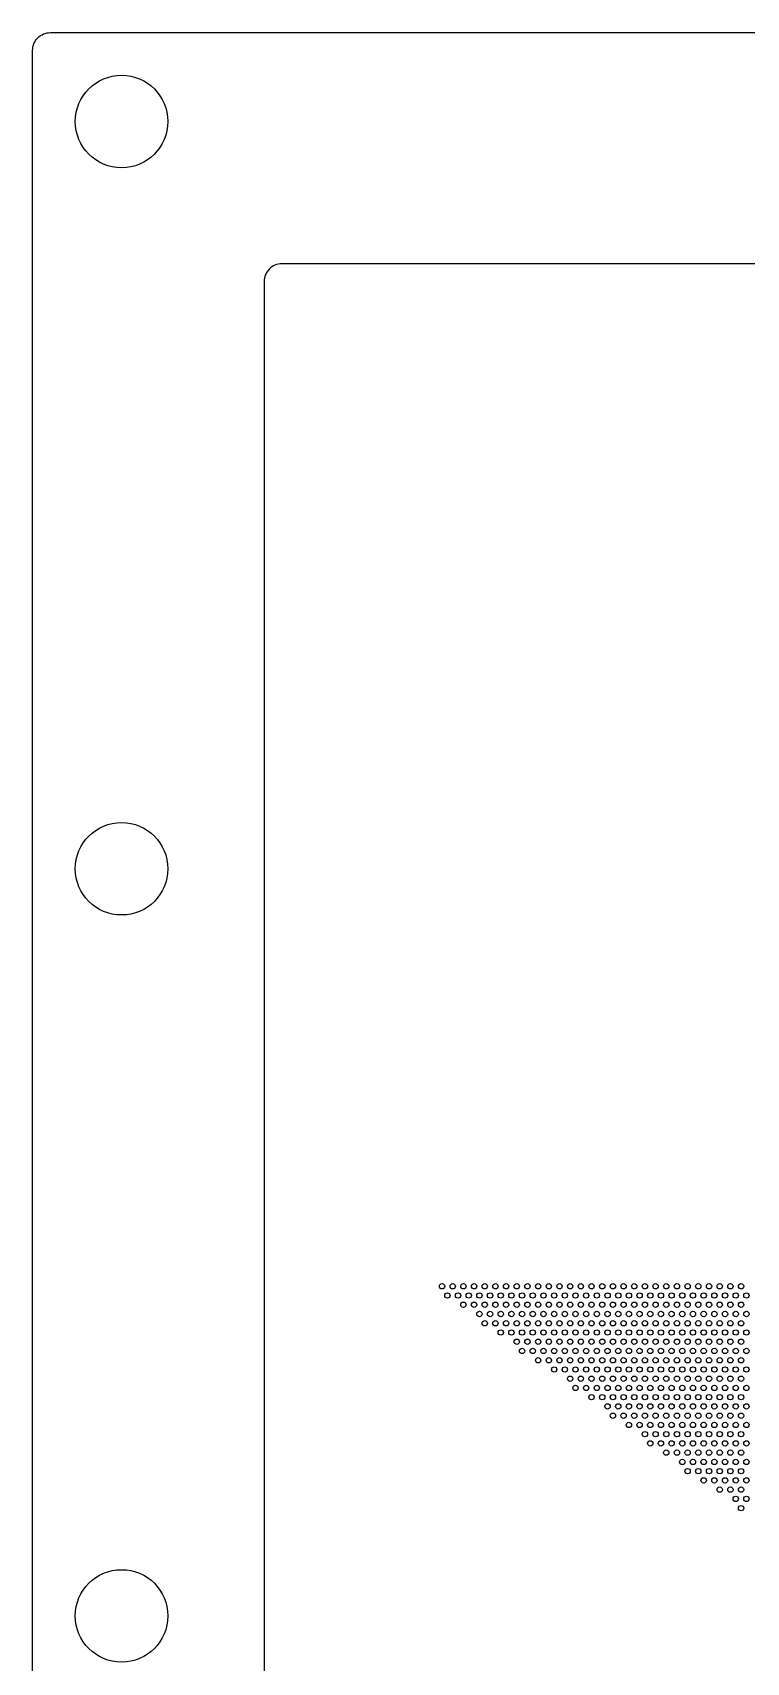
# Model space of a CAD drawing. Header units: millimetres. Extents: x -198 to 198, y 20 to 198.
# Drawn here: x -198 to -157.9, y 106.4 to 198 of the extents above; entities that cross this region are included whole.
import ezdxf

# ---------------------------------------------------------------- set-up
doc = ezdxf.new("R2010")
doc.units = ezdxf.units.MM
for name, color, linetype in [('BottomLayer', 7, 'Continuous'), ('MechanicalLayers1', 7, 'Continuous'), ('MechanicalLayers2', 7, 'Continuous')]:
    doc.layers.add(name, color=color, linetype=linetype)

msp = doc.modelspace()

# ---------------------------------------------------------------- linework, layer by layer
at = {"layer": 'BottomLayer'}
msp.add_lwpolyline([(-33, 96), (-33, 184, 0.414214), (-34, 185), (-184, 185, 0.414214), (-185, 184), (-185, 34, 0.414214), (-184, 33), (-34, 33, 0.414214), (-33, 34), (-33, 92, -0.414214), (-32, 93), (-25, 93, 1), (-25, 95), (-32, 95, -0.414214)], format="xyb", close=True, dxfattribs=at)
at = {"layer": 'MechanicalLayers1'}
msp.add_lwpolyline([(-21, 20), (-197, 20, -0.414214), (-198, 21), (-198, 197, -0.414214), (-197, 198), (-21, 198, -0.414214), (-20, 197), (-20, 21, -0.414214)], format="xyb", close=True, dxfattribs=at)
for centre in [(-193, 193), (-193, 151), (-193, 109)]:
    msp.add_circle(centre, 2.6, dxfattribs=at)
at = {"layer": 'MechanicalLayers2'}
for centre in [(-175, 127.531), (-174.4, 127.531), (-173.8, 127.531), (-173.2, 127.531), (-172.6, 127.531), (-172, 127.531), (-171.4, 127.531), (-170.8, 127.531), (-170.2, 127.531), (-169.6, 127.531), (-169, 127.531), (-168.4, 127.531), (-167.8, 127.531), (-167.2, 127.531), (-166.6, 127.531), (-166, 127.531), (-165.4, 127.531), (-164.8, 127.531), (-164.2, 127.531), (-163.6, 127.531), (-163, 127.531), (-162.4, 127.531), (-161.8, 127.531), (-161.2, 127.531), (-160.6, 127.531), (-160, 127.531), (-159.4, 127.531), (-158.8, 127.531), (-158.2, 127.531), (-174.7, 127.011), (-174.1, 127.011), (-173.8, 126.492), (-173.5, 127.011), (-173.2, 126.492), (-172.9, 127.011), (-172.6, 126.492), (-172.3, 127.011), (-172, 126.492), (-171.7, 127.011), (-171.4, 126.492), (-171.1, 127.011), (-170.8, 126.492), (-170.5, 127.011), (-170.2, 126.492), (-169.9, 127.011), (-169.6, 126.492), (-169.3, 127.011), (-169, 126.492), (-168.7, 127.011), (-168.4, 126.492), (-168.1, 127.011), (-167.8, 126.492), (-167.5, 127.011), (-167.2, 126.492), (-166.9, 127.011), (-166.6, 126.492), (-166.3, 127.011), (-166, 126.492), (-165.7, 127.011), (-165.4, 126.492), (-165.1, 127.011), (-164.8, 126.492), (-164.5, 127.011), (-164.2, 126.492), (-163.9, 127.011), (-163.6, 126.492), (-163.3, 127.011), (-163, 126.492), (-162.7, 127.011), (-162.4, 126.492), (-162.1, 127.011), (-161.8, 126.492), (-161.5, 127.011), (-161.2, 126.492), (-160.9, 127.011), (-160.6, 126.492), (-160.3, 127.011), (-160, 126.492), (-159.7, 127.011), (-159.4, 126.492), (-159.1, 127.011), (-158.8, 126.492), (-158.5, 127.011), (-158.2, 126.492), (-157.9, 127.011), (-172.9, 125.972), (-172.6, 125.452), (-172.3, 125.972), (-172, 125.452), (-171.7, 125.972), (-171.4, 125.452), (-171.1, 125.972), (-170.8, 125.452), (-170.5, 125.972), (-170.2, 125.452), (-169.9, 125.972), (-169.6, 125.452), (-169.3, 125.972), (-169, 125.452), (-168.7, 125.972), (-168.4, 125.452), (-168.1, 125.972), (-167.8, 125.452), (-167.5, 125.972), (-167.2, 125.452), (-166.9, 125.972), (-166.6, 125.452), (-166.3, 125.972), (-166, 125.452), (-165.7, 125.972), (-165.4, 125.452), (-165.1, 125.972), (-164.8, 125.452), (-164.5, 125.972), (-164.2, 125.452), (-163.9, 125.972), (-163.6, 125.452), (-163.3, 125.972), (-163, 125.452), (-162.7, 125.972), (-162.4, 125.452), (-162.1, 125.972), (-161.8, 125.452), (-161.5, 125.972), (-161.2, 125.452), (-160.9, 125.972), (-160.6, 125.452), (-160.3, 125.972), (-160, 125.452), (-159.7, 125.972), (-159.4, 125.452), (-159.1, 125.972), (-158.8, 125.452), (-158.5, 125.972), (-158.2, 125.452), (-157.9, 125.972), (-171.7, 124.933), (-171.1, 124.933), (-170.5, 124.933), (-169.9, 124.933), (-169.3, 124.933), (-168.7, 124.933), (-168.1, 124.933), (-167.5, 124.933), (-166.9, 124.933), (-166.3, 124.933), (-165.7, 124.933), (-165.1, 124.933), (-164.5, 124.933), (-163.9, 124.933), (-163.3, 124.933), (-162.7, 124.933), (-162.1, 124.933), (-161.5, 124.933), (-160.9, 124.933), (-160.3, 124.933), (-159.7, 124.933), (-159.1, 124.933), (-158.5, 124.933), (-157.9, 124.933), (-170.8, 124.413), (-170.5, 123.893), (-170.2, 124.413), (-169.9, 123.893), (-169.6, 124.413), (-169.3, 123.893), (-169, 124.413), (-168.7, 123.893), (-168.4, 124.413), (-168.1, 123.893), (-167.8, 124.413), (-167.5, 123.893), (-167.2, 124.413), (-166.9, 123.893), (-166.6, 124.413), (-166.3, 123.893), (-166, 124.413), (-165.7, 123.893), (-165.4, 124.413), (-165.1, 123.893), (-164.8, 124.413), (-164.5, 123.893), (-164.2, 124.413), (-163.9, 123.893), (-163.6, 124.413), (-163.3, 123.893), (-163, 124.413), (-162.7, 123.893), (-162.4, 124.413), (-162.1, 123.893), (-161.8, 124.413), (-161.5, 123.893), (-161.2, 124.413), (-160.9, 123.893), (-160.6, 124.413), (-160.3, 123.893), (-160, 124.413), (-159.7, 123.893), (-159.4, 124.413), (-159.1, 123.893), (-158.8, 124.413), (-158.5, 123.893), (-158.2, 124.413), (-157.9, 123.893), (-169.6, 123.374), (-169, 123.374), (-168.7, 122.854), (-168.4, 123.374), (-168.1, 122.854), (-167.8, 123.374), (-167.5, 122.854), (-167.2, 123.374), (-166.9, 122.854), (-166.6, 123.374), (-166.3, 122.854), (-166, 123.374), (-165.7, 122.854), (-165.4, 123.374), (-165.1, 122.854), (-164.8, 123.374), (-164.5, 122.854), (-164.2, 123.374), (-163.9, 122.854), (-163.6, 123.374), (-163.3, 122.854), (-163, 123.374), (-162.7, 122.854), (-162.4, 123.374), (-162.1, 122.854), (-161.8, 123.374), (-161.5, 122.854), (-161.2, 123.374), (-160.9, 122.854), (-160.6, 123.374), (-160.3, 122.854), (-160, 123.374), (-159.7, 122.854), (-159.4, 123.374), (-159.1, 122.854), (-158.8, 123.374), (-158.5, 122.854), (-158.2, 123.374), (-157.9, 122.854), (-167.8, 122.335), (-167.5, 121.815), (-167.2, 122.335), (-166.9, 121.815), (-166.6, 122.335), (-166.3, 121.815), (-166, 122.335), (-165.7, 121.815), (-165.4, 122.335), (-165.1, 121.815), (-164.8, 122.335), (-164.5, 121.815), (-164.2, 122.335), (-163.9, 121.815), (-163.6, 122.335), (-163.3, 121.815), (-163, 122.335), (-162.7, 121.815), (-162.4, 122.335), (-162.1, 121.815), (-161.8, 122.335), (-161.5, 121.815), (-161.2, 122.335), (-160.9, 121.815), (-160.6, 122.335), (-160.3, 121.815), (-160, 122.335), (-159.7, 121.815), (-159.4, 122.335), (-159.1, 121.815), (-158.8, 122.335), (-158.5, 121.815), (-158.2, 122.335), (-157.9, 121.815), (-166.6, 121.295), (-166, 121.295), (-165.4, 121.295), (-164.8, 121.295), (-164.2, 121.295), (-163.6, 121.295), (-163, 121.295), (-162.4, 121.295), (-161.8, 121.295), (-161.2, 121.295), (-160.6, 121.295), (-160, 121.295), (-159.4, 121.295), (-158.8, 121.295), (-158.2, 121.295), (-165.7, 120.776), (-165.4, 120.256), (-165.1, 120.776), (-164.8, 120.256), (-164.5, 120.776), (-164.2, 120.256), (-163.9, 120.776), (-163.6, 120.256), (-163.3, 120.776), (-163, 120.256), (-162.7, 120.776), (-162.4, 120.256), (-162.1, 120.776), (-161.8, 120.256), (-161.5, 120.776), (-161.2, 120.256), (-160.9, 120.776), (-160.6, 120.256), (-160.3, 120.776), (-160, 120.256), (-159.7, 120.776), (-159.4, 120.256), (-159.1, 120.776), (-158.8, 120.256), (-158.5, 120.776), (-158.2, 120.256), (-157.9, 120.776), (-164.5, 119.737), (-163.9, 119.737), (-163.6, 119.217), (-163.3, 119.737), (-163, 119.217), (-162.7, 119.737), (-162.4, 119.217), (-162.1, 119.737), (-161.8, 119.217), (-161.5, 119.737), (-161.2, 119.217), (-160.9, 119.737), (-160.6, 119.217), (-160.3, 119.737), (-160, 119.217), (-159.7, 119.737), (-159.4, 119.217), (-159.1, 119.737), (-158.8, 119.217), (-158.5, 119.737), (-158.2, 119.217), (-157.9, 119.737), (-163.3, 118.697), (-162.7, 118.697), (-162.4, 118.178), (-162.1, 118.697), (-161.8, 118.178), (-161.5, 118.697), (-161.2, 118.178), (-160.9, 118.697), (-160.6, 118.178), (-160.3, 118.697), (-160, 118.178), (-159.7, 118.697), (-159.4, 118.178), (-159.1, 118.697), (-158.8, 118.178), (-158.5, 118.697), (-158.2, 118.178), (-157.9, 118.697), (-161.5, 117.658), (-161.2, 117.138), (-160.9, 117.658), (-160.6, 117.138), (-160.3, 117.658), (-160, 117.138), (-159.7, 117.658), (-159.4, 117.138), (-159.1, 117.658), (-158.8, 117.138), (-158.5, 117.658), (-158.2, 117.138), (-157.9, 117.658), (-160.3, 116.619), (-159.7, 116.619), (-159.1, 116.619), (-158.5, 116.619), (-157.9, 116.619), (-159.4, 116.099), (-158.8, 116.099), (-158.5, 115.58), (-158.2, 116.099), (-157.9, 115.58), (-158.2, 115.06)]:
    msp.add_circle(centre, 0.15, dxfattribs=at)

doc.saveas('drawing.dxf')
